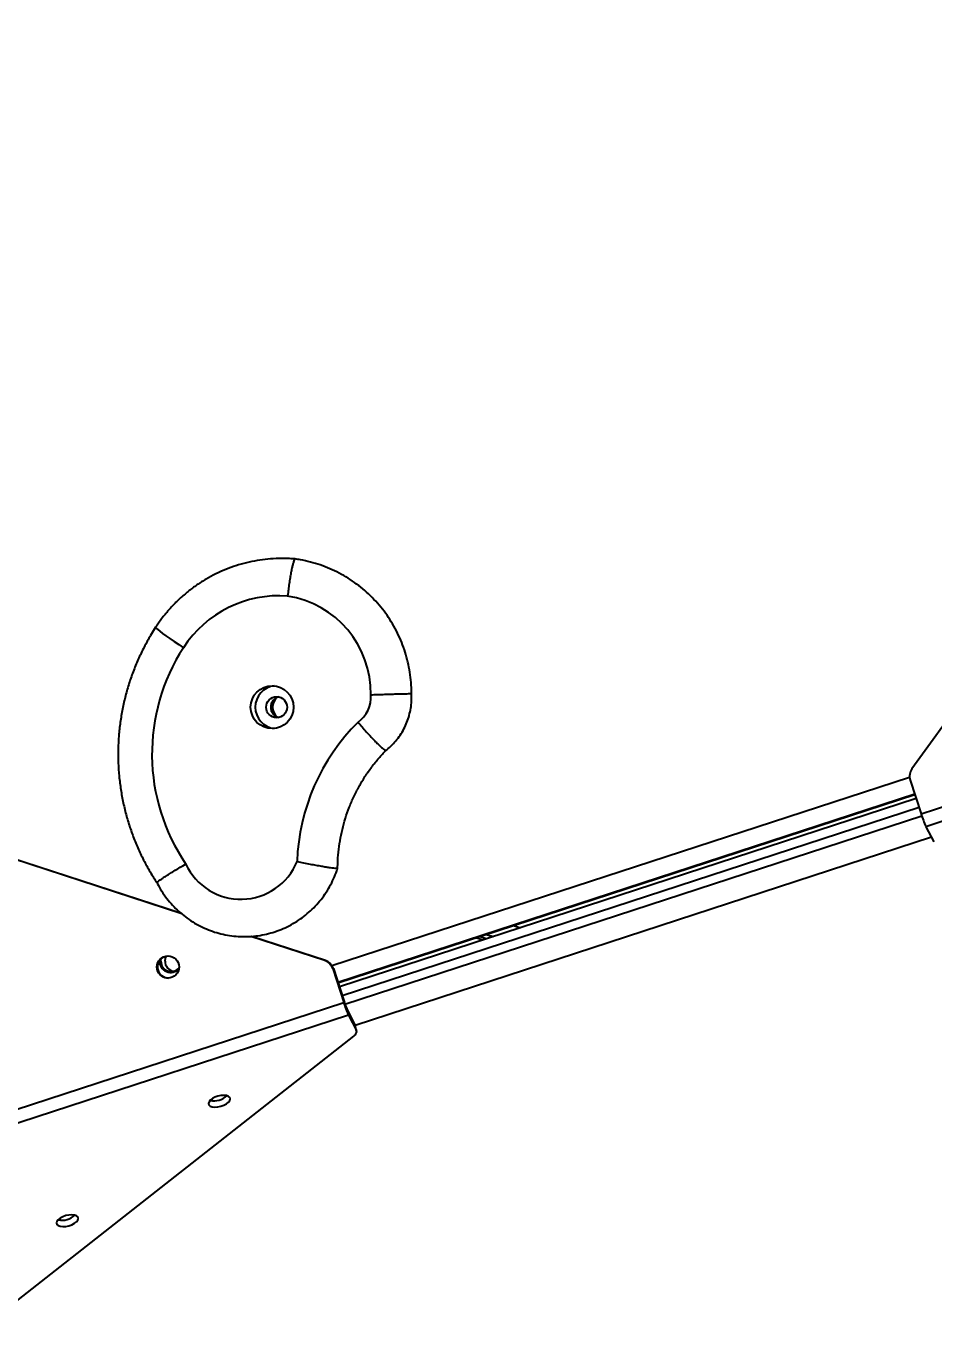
# Model space of a CAD drawing. Header units: millimetres. Extents: x -4720 to 4364, y -4819 to 4363.
# Drawn here: x -951 to -586, y -399 to 127 of the extents above; entities that cross this region are included whole.
import ezdxf

# ---------------------------------------------------------------- set-up
doc = ezdxf.new("R2010")
doc.units = ezdxf.units.MM
for name, color, linetype in [('DIKOM_ОБЪЕКТ', 7, 'Continuous'), ('DIKOM_РАЗМЕР_ЗОНА', 7, 'Continuous'), ('DIKOM_РАЗМЕР_ОБЪЕКТА', 7, 'Continuous')]:
    doc.layers.add(name, color=color, linetype=linetype)
doc.styles.add('style1', font='arial.ttf', dxfattribs={"width": 0.8})
doc.dimstyles.new('1-50', dxfattribs={"dimtxt": 300, "dimasz": 200, "dimexe": 100, "dimexo": 0, "dimgap": 100, "dimtad": 1, "dimdec": 0, "dimtxsty": 'style1', "dimcen": 0, "dimclrd": 7, "dimclre": 7, "dimadec": 1, "dimazin": 2, "dimtfac": 1, "dimtdec": 0, "dimtmove": 0, "dimatfit": 3, "dimfxl": 0, "dimlwd": 25, "dimlwe": 18, "dimarcsym": 0})

# ---------------------------------------------------------------- blocks, each defined once
blk = doc.blocks.new('*D9')
at = {"layer": 'Defpoints', "color": 0, "transparency": 16777216}
for p in [(-2136.5, 115.24), (2863.5, 115.24), (2863.5, -2539.25)]:
    blk.add_point(p, dxfattribs=at)
at = {"layer": 'DIKOM_РАЗМЕР_ОБЪЕКТА', "color": 7, "lineweight": 18, "transparency": 16777216}
for p, q in [((-2136.5, 115.24), (-2136.5, -2639.25)), ((2863.5, 115.24), (2863.5, -2639.25))]:
    blk.add_line(p, q, dxfattribs=at)
at = {"layer": 'DIKOM_РАЗМЕР_ОБЪЕКТА', "color": 7, "lineweight": 25, "transparency": 16777216}
blk.add_line((-1936.5, -2539.25), (2663.5, -2539.25), dxfattribs=at)
at = {"layer": 'DIKOM_РАЗМЕР_ОБЪЕКТА', "color": 7, "transparency": 16777216}
for points in [[(-1936.5, -2505.92), (-1936.5, -2572.58), (-2136.5, -2539.25)], [(2663.5, -2505.92), (2663.5, -2572.58), (2863.5, -2539.25)]]:
    blk.add_solid(points, dxfattribs=at)
at = {"layer": 'DIKOM_РАЗМЕР_ОБЪЕКТА', "color": 0, "transparency": 16777216, "insert": (363.5, -2286.08), "char_height": 300, "attachment_point": 5, "style": 'style1'}
blk.add_mtext('{\\fArial|b0|i0|c204|p34;5000}', dxfattribs=at)
blk = doc.blocks.new('*D10')
at = {"layer": 'Defpoints', "color": 0, "transparency": 16777216}
for p in [(-2674.62, 2212.87), (-210.39, 2212.87), (582.24, -1937.13)]:
    blk.add_point(p, dxfattribs=at)
at = {"layer": 'DIKOM_РАЗМЕР_ОБЪЕКТА', "color": 7, "lineweight": 18, "transparency": 16777216}
for p, q in [((-210.39, 2212.87), (-2774.62, 2212.87)), ((582.24, -1937.13), (-2774.62, -1937.13))]:
    blk.add_line(p, q, dxfattribs=at)
at = {"layer": 'DIKOM_РАЗМЕР_ОБЪЕКТА', "color": 7, "lineweight": 25, "transparency": 16777216}
blk.add_line((-2674.62, -1737.13), (-2674.62, 2012.87), dxfattribs=at)
at = {"layer": 'DIKOM_РАЗМЕР_ОБЪЕКТА', "color": 7, "transparency": 16777216}
for points in [[(-2707.95, 2012.87), (-2641.28, 2012.87), (-2674.62, 2212.87)], [(-2707.95, -1737.13), (-2641.28, -1737.13), (-2674.62, -1937.13)]]:
    blk.add_solid(points, dxfattribs=at)
at = {"layer": 'DIKOM_РАЗМЕР_ОБЪЕКТА', "color": 0, "transparency": 16777216, "insert": (-2927.79, 137.87), "char_height": 300, "attachment_point": 5, "rotation": 90, "style": 'style1'}
blk.add_mtext('4150', dxfattribs=at)
blk = doc.blocks.new('*D11')
at = {"layer": 'Defpoints', "color": 0, "transparency": 16777216}
for p in [(4363.5, 125.31), (-3636.5, 115.24), (4363.5, -4719.28)]:
    blk.add_point(p, dxfattribs=at)
at = {"layer": 'DIKOM_РАЗМЕР_ЗОНА', "color": 7, "lineweight": 18, "transparency": 16777216}
for p, q in [((4363.5, 125.31), (4363.5, -4819.28)), ((-3636.5, 115.24), (-3636.5, -4819.28))]:
    blk.add_line(p, q, dxfattribs=at)
at = {"layer": 'DIKOM_РАЗМЕР_ЗОНА', "color": 7, "lineweight": 25, "transparency": 16777216}
blk.add_line((-3436.5, -4719.28), (4163.5, -4719.28), dxfattribs=at)
at = {"layer": 'DIKOM_РАЗМЕР_ЗОНА', "color": 7, "transparency": 16777216}
for points in [[(-3436.5, -4685.94), (-3436.5, -4752.61), (-3636.5, -4719.28)], [(4163.5, -4685.94), (4163.5, -4752.61), (4363.5, -4719.28)]]:
    blk.add_solid(points, dxfattribs=at)
at = {"layer": 'DIKOM_РАЗМЕР_ЗОНА', "color": 0, "transparency": 16777216, "insert": (363.5, -4466.1), "char_height": 300, "attachment_point": 5, "style": 'style1'}
blk.add_mtext('8000', dxfattribs=at)
blk = doc.blocks.new('*D12')
at = {"layer": 'Defpoints', "color": 0, "transparency": 16777216}
for p in [(-4269.79, 4362.87), (248.26, 4362.87), (248.26, -4087.13)]:
    blk.add_point(p, dxfattribs=at)
at = {"layer": 'DIKOM_РАЗМЕР_ЗОНА', "color": 7, "lineweight": 18, "transparency": 16777216}
for p, q in [((248.26, 4362.87), (-4369.79, 4362.87)), ((248.26, -4087.13), (-4369.79, -4087.13))]:
    blk.add_line(p, q, dxfattribs=at)
at = {"layer": 'DIKOM_РАЗМЕР_ЗОНА', "color": 7, "lineweight": 25, "transparency": 16777216}
blk.add_line((-4269.79, -3887.13), (-4269.79, 4162.87), dxfattribs=at)
at = {"layer": 'DIKOM_РАЗМЕР_ЗОНА', "color": 7, "transparency": 16777216}
for points in [[(-4303.12, 4162.87), (-4236.45, 4162.87), (-4269.79, 4362.87)], [(-4303.12, -3887.13), (-4236.45, -3887.13), (-4269.79, -4087.13)]]:
    blk.add_solid(points, dxfattribs=at)
at = {"layer": 'DIKOM_РАЗМЕР_ЗОНА', "color": 0, "transparency": 16777216, "insert": (-4522.96, 137.87), "char_height": 300, "attachment_point": 5, "rotation": 90, "style": 'style1'}
blk.add_mtext('8450', dxfattribs=at)

msp = doc.modelspace()

# ---------------------------------------------------------------- linework, layer by layer
at = {"layer": 'DIKOM_ОБЪЕКТ'}
for p, q in [((-469.74, 1.39), (-595.11, -171.9)), ((-591.4, -190.03), (-460.71, -147.38)), ((-458.77, -152.49), (-589.45, -195.13)), ((-828.32, -250.96), (-596.05, -175.17)), ((-595.82, -176.39), (-591.4, -190.03)), ((-888.72, -230.18), (-1034.08, -182.75)), ((-888.9, -230.03), (-1033.81, -182.75)), ((-593.98, -182.07), (-825.94, -257.76)), ((-825.91, -257.86), (-593.94, -182.17)), ((-825.91, -257.87), (-593.94, -182.18)), ((-593.4, -183.85), (-825.36, -259.54)), ((-592.26, -187.37), (-824.23, -263.06)), ((-823.14, -266.41), (-591.17, -190.72)), ((-587.24, -199.4), (-819.02, -275.04)), ((-589.45, -195.13), (-586.3, -201.23)), ((-755.3, -234.83), (-752.46, -235.75)), ((-831.23, -248.94), (-861.01, -239.22)), ((-830.95, -248.94), (-860.75, -239.21)), ((-767.6, -240.7), (-770.44, -239.77)), ((-766.26, -240.26), (-769.1, -239.33)), ((-766.26, -238.4), (-763.42, -239.33)), ((-897.11, -249.19), (-896.98, -248.15)), ((-831.23, -248.94), (-830.95, -248.94)), ((-828.03, -252.15), (-823.62, -265.79)), ((-827.76, -252.15), (-828.03, -252.15)), ((-827.76, -252.15), (-823.34, -265.79)), ((-962.41, -311.08), (-823.62, -265.79)), ((-823.62, -265.79), (-823.34, -265.79)), ((-821.66, -270.89), (-960.46, -316.18)), ((-821.66, -270.89), (-822.37, -268.34)), ((-822.37, -268.34), (-819.21, -274.44)), ((-821.66, -270.89), (-818.51, -276.99)), ((-818.51, -276.99), (-819.21, -274.44)), ((-819.21, -274.44), (-819.13, -274.66)), ((-818.43, -277.21), (-819.13, -274.66)), ((-956.41, -386.76), (-819.57, -279.35))]:
    msp.add_line(p, q, dxfattribs=at)
at = {"layer": 'DIKOM_ОБЪЕКТ', "flags": 128}
for points in [[(-899.23, -115.02), (-899.22, -115.11), (-898.95, -115.43), (-898.38, -115.93), (-897.53, -116.6), (-896.42, -117.44), (-895.07, -118.41), (-893.52, -119.51), (-891.8, -120.69), (-889.96, -121.93), (-888.03, -123.2)], [(-896.19, -247.58), (-895, -247.12), (-894.12, -247)], [(-895.46, -249.19), (-895.27, -247.98), (-894.88, -247.09)], [(-819.57, -279.35), (-819.23, -279.05), (-818.93, -278.74), (-818.7, -278.43), (-818.53, -278.12), (-818.42, -277.82), (-818.39, -277.53), (-818.42, -277.25), (-818.51, -276.99)], [(-875.39, -303.88), (-876.43, -304.43), (-877.25, -305.07), (-877.77, -305.75), (-877.95, -306.4), (-877.78, -306.98), (-877.26, -307.43), (-876.45, -307.73), (-875.4, -307.85), (-874.21, -307.77), (-872.96, -307.51), (-871.77, -307.08), (-870.72, -306.53), (-869.9, -305.89), (-869.38, -305.21), (-869.2, -304.56), (-869.38, -303.99), (-869.89, -303.53), (-870.7, -303.23), (-871.75, -303.12), (-872.95, -303.19), (-874.19, -303.45), (-875.39, -303.88)], [(-876.77, -304.67), (-876.36, -305.16), (-876.15, -305.29)], [(-936.54, -351.88), (-937.58, -352.43), (-938.4, -353.07), (-938.92, -353.75), (-939.1, -354.4), (-938.93, -354.98), (-938.41, -355.43), (-937.6, -355.73), (-936.55, -355.85), (-935.36, -355.77), (-934.11, -355.51), (-932.92, -355.08), (-931.87, -354.53), (-931.05, -353.89), (-930.53, -353.22), (-930.35, -352.56), (-930.53, -351.99), (-931.04, -351.53), (-931.85, -351.23), (-932.9, -351.12), (-934.09, -351.19), (-935.34, -351.45), (-936.54, -351.88)], [(-937.93, -352.67), (-937.51, -353.16), (-937.3, -353.29)]]:
    msp.add_lwpolyline(points, dxfattribs=at)
at = {"layer": 'DIKOM_ОБЪЕКТ'}
for centre, radius in [((-852.42, -147.14), 8.6), ((-850.59, -147.13), 4.21), ((-894.27, -251.52), 4.49)]:
    msp.add_circle(centre, radius, dxfattribs=at)
for centre, radius, start, end in [((-849.62, -148.13), 45.79, 85.6708, 147.0197), ((-852.08, -141.37), 39.35, 358.8924, 81.3583), ((-822.25, -165.96), 78.46, 146.9776, 214.2737), ((-850.56, -147.11), 8.63, 96.3271, 263.6729), ((-848.74, -147.11), 4.23, 102.7858, 257.2142), ((-847.07, -147.11), 5.14, 131.2061, 228.7939), ((-824.58, -143.28), 11.91, 304.4284, 5.523), ((-758.99, -212.24), 83.44, 134.8626, 177.8454), ((-591.04, -174.84), 5.02, 144.1407, 197.9335), ((-553.29, -178.34), 39.87, 197.0387, 204.9008), ((-864.95, -199.94), 24.37, 204.7528, 337.911), ((-893.97, -251.5), 4.5, 119.4487, 267.9942), ((-893.24, -249.21), 4.48, 177.1813, 319.5633), ((-893.01, -249.21), 4.11, 179.7356, 321.5235), ((-891.34, -249.2), 4.12, 179.8716, 258.247), ((-832.78, -253.68), 4.99, 17.8821, 71.8759), ((-832.51, -253.68), 4.99, 17.8809, 71.8771), ((-785.47, -254.09), 39.9, 197.0408, 204.8957), ((-804.28, -259.94), 19.94, 197.0404, 204.8983), ((-875.78, -297.48), 7.81, 258.6562, 312.1247), ((-936.93, -345.48), 7.81, 258.6551, 312.1263)]:
    msp.add_arc(centre, radius, start, end, dxfattribs=at)
for points, knots in [([(-843.11, -87.56), (-843.86, -87.5), (-846.06, -87.33), (-849.74, -87.3), (-854.11, -87.56), (-858.45, -88.14), (-862.74, -89.03), (-866.96, -90.23), (-871.08, -91.73), (-875.08, -93.52), (-878.94, -95.59), (-882.64, -97.94), (-886.17, -100.55), (-889.5, -103.41), (-892.61, -106.5), (-895.5, -109.81), (-897.67, -112.68), (-898.86, -114.46), (-899.23, -115.02)], [0, 0, 0, 0, 0.034385, 0.101132, 0.16789, 0.234645, 0.301399, 0.368157, 0.434914, 0.501676, 0.56844, 0.635207, 0.70198, 0.768758, 0.83554, 0.90233, 0.969123, 1, 1, 1, 1]), ([(-843.11, -87.6), (-843.13, -87.58), (-843.23, -87.52), (-843.45, -87.86), (-843.76, -88.59), (-844.09, -89.74), (-844.45, -91.26), (-844.81, -93.08), (-845.18, -95.18), (-845.53, -97.46), (-845.86, -99.89), (-846.06, -101.57), (-846.16, -102.43), (-846.16, -102.46)], [0, 0, 0, 0, 0.039398, 0.147381, 0.252323, 0.360303, 0.465253, 0.573247, 0.678231, 0.786253, 0.889755, 0.996164, 1, 1, 1, 1]), ([(-796.36, -141.65), (-796.36, -141.2), (-796.34, -139.37), (-796.56, -136.16), (-797.11, -132.05), (-797.98, -127.99), (-799.15, -124.01), (-800.62, -120.13), (-802.39, -116.38), (-804.43, -112.76), (-806.74, -109.32), (-809.31, -106.06), (-812.11, -103.01), (-815.14, -100.19), (-818.38, -97.6), (-821.8, -95.26), (-825.39, -93.2), (-829.13, -91.41), (-832.99, -89.92), (-836.95, -88.73), (-840.34, -87.97), (-842.4, -87.66), (-843.1, -87.56)], [0, 0, 0, 0, 0.017166, 0.070269, 0.12338, 0.176492, 0.229602, 0.28271, 0.335816, 0.388919, 0.442018, 0.495113, 0.548203, 0.601288, 0.654368, 0.707443, 0.760514, 0.813577, 0.866637, 0.919692, 0.972745, 1, 1, 1, 1]), ([(-899.23, -115.02), (-899.79, -115.9), (-901.32, -118.3), (-903.6, -122.36), (-905.99, -127.22), (-908.09, -132.23), (-909.9, -137.34), (-911.41, -142.56), (-912.61, -147.85), (-913.51, -153.21), (-914.09, -158.61), (-914.36, -164.03), (-914.32, -169.46), (-913.96, -174.88), (-913.28, -180.27), (-912.3, -185.6), (-911, -190.88), (-909.41, -196.07), (-907.51, -201.15), (-905.33, -206.12), (-902.85, -210.95), (-900.63, -214.78), (-899.17, -216.96), (-898.72, -217.63)], [0, 0, 0, 0, 0.0286594, 0.0785877, 0.1285212, 0.1784575, 0.2283957, 0.2783359, 0.3282774, 0.3782208, 0.4281651, 0.4781107, 0.5280568, 0.5780033, 0.6279496, 0.6778961, 0.7278416, 0.7777869, 0.8277309, 0.8776732, 0.927614, 0.9775531, 1, 1, 1, 1]), ([(-812.73, -142.13), (-812.71, -142.13), (-811.86, -142.1), (-810.16, -142.03), (-807.68, -141.95), (-805.28, -141.88), (-803.06, -141.81), (-801.06, -141.76), (-799.36, -141.71), (-797.99, -141.68), (-797.02, -141.66), (-796.44, -141.65), (-796.39, -141.65), (-796.37, -141.65)], [0, 0, 0, 0, 0.002917, 0.101988, 0.203866, 0.303819, 0.406661, 0.506576, 0.609382, 0.709279, 0.812076, 0.91198, 1, 1, 1, 1]), ([(-806.64, -164.46), (-806.52, -164.38), (-805.63, -163.72), (-804.11, -162.29), (-802.15, -160.13), (-800.46, -157.75), (-799.03, -155.21), (-797.88, -152.52), (-797.03, -149.73), (-796.49, -146.86), (-796.25, -144.15), (-796.33, -142.42), (-796.37, -141.65)], [0, 0, 0, 0, 0.016125, 0.127976, 0.239859, 0.351758, 0.463681, 0.575627, 0.687594, 0.799581, 0.911587, 1, 1, 1, 1]), ([(-817.85, -153.1), (-817.84, -153.11), (-817.3, -153.77), (-816.19, -155.09), (-814.55, -156.96), (-812.94, -158.72), (-811.44, -160.31), (-810.07, -161.7), (-808.89, -162.83), (-807.91, -163.7), (-807.19, -164.26), (-806.76, -164.52), (-806.69, -164.46), (-806.66, -164.43)], [0, 0, 0, 0, 0.0023524, 0.104808, 0.2102301, 0.3122867, 0.4172871, 0.5191672, 0.6239889, 0.7257864, 0.8305316, 0.9323573, 1, 1, 1, 1]), ([(-826.05, -211.87), (-826.04, -211.25), (-826.02, -209.08), (-825.75, -205.37), (-825.14, -200.77), (-824.2, -196.22), (-822.96, -191.74), (-821.43, -187.36), (-819.6, -183.1), (-817.48, -178.97), (-815.09, -174.99), (-812.44, -171.19), (-809.62, -167.65), (-807.59, -165.5), (-806.61, -164.46)], [0, 0, 0, 0, 0.035467, 0.123756, 0.212058, 0.30036, 0.388665, 0.476974, 0.565288, 0.653608, 0.741935, 0.830271, 0.918614, 1, 1, 1, 1]), ([(-898.71, -217.63), (-898.71, -217.59), (-898.72, -217.51), (-898.29, -217.14), (-897.51, -216.56), (-896.39, -215.8), (-894.98, -214.88), (-893.29, -213.82), (-891.4, -212.67), (-889.32, -211.43), (-887.86, -210.59), (-887.1, -210.15), (-887.09, -210.14)], [0, 0, 0, 0, 0.092398, 0.203747, 0.318318, 0.429731, 0.544363, 0.655936, 0.770727, 0.882401, 0.997292, 1, 1, 1, 1]), ([(-842.37, -209.1), (-842.36, -209.11), (-841.49, -209.3), (-839.71, -209.67), (-837.17, -210.16), (-834.75, -210.6), (-832.58, -210.97), (-830.62, -211.29), (-828.97, -211.54), (-827.64, -211.72), (-826.7, -211.84), (-826.14, -211.89), (-826.1, -211.88), (-826.08, -211.87)], [0, 0, 0, 0, 0.0016659, 0.1069886, 0.2155931, 0.3152118, 0.4176421, 0.5163165, 0.6177904, 0.7160375, 0.8171053, 0.9155128, 1, 1, 1, 1]), ([(-898.73, -217.64), (-898.67, -217.77), (-898.09, -218.97), (-896.8, -221.13), (-894.78, -224.03), (-892.49, -226.73), (-889.98, -229.21), (-887.25, -231.46), (-884.33, -233.45), (-881.25, -235.18), (-878.03, -236.62), (-874.69, -237.77), (-871.26, -238.61), (-867.78, -239.15), (-864.25, -239.36), (-860.73, -239.27), (-857.22, -238.85), (-853.77, -238.13), (-850.4, -237.1), (-847.13, -235.77), (-843.99, -234.15), (-841.01, -232.26), (-838.21, -230.11), (-835.61, -227.72), (-833.24, -225.1), (-831.1, -222.28), (-829.23, -219.28), (-827.64, -216.13), (-826.62, -213.63), (-826.16, -212.19), (-826.06, -211.88)], [0, 0, 0, 0, 0.0049243, 0.0428096, 0.0806993, 0.1185854, 0.1564657, 0.1943416, 0.2322126, 0.2700783, 0.307939, 0.3457939, 0.3836446, 0.4214927, 0.4593359, 0.4971785, 0.5350188, 0.5728584, 0.6106979, 0.6485389, 0.6863818, 0.7242281, 0.7620779, 0.7999321, 0.8377913, 0.8756556, 0.9135254, 0.9514005, 0.9892809, 1, 1, 1, 1])]:
    msp.add_open_spline(points, degree=3, knots=knots, dxfattribs=at)

# ---------------------------------------------------------------- dimensions: what is measured, and where the dimension line sits
at = {"layer": 'DIKOM_РАЗМЕР_ЗОНА'}
dim = msp.add_linear_dim(base=(-4269.79, 4362.87), p1=(248.26, -4087.13), p2=(248.26, 4362.87), angle=90, dimstyle='1-50', dxfattribs=at)
dim.commit()
dim.dimension.update_dxf_attribs({"geometry": '*D12', "text_midpoint": (-4269.79, 137.87), "dimtype": 160})
dim = msp.add_linear_dim(base=(4363.5, -4719.28), p1=(-3636.5, 115.24), p2=(4363.5, 125.31), dimstyle='1-50', dxfattribs=at)
dim.commit()
dim.dimension.update_dxf_attribs({"geometry": '*D11', "text_midpoint": (363.5, -4719.28), "dimtype": 160})
at = {"layer": 'DIKOM_РАЗМЕР_ОБЪЕКТА'}
dim = msp.add_linear_dim(base=(-2674.62, 2212.87), p1=(582.24, -1937.13), p2=(-210.39, 2212.87), angle=90, dimstyle='1-50', dxfattribs=at)
dim.commit()
dim.dimension.update_dxf_attribs({"geometry": '*D10', "text_midpoint": (-2674.62, 137.87), "dimtype": 160})
dim = msp.add_linear_dim(base=(2863.5, -2539.25), p1=(-2136.5, 115.24), p2=(2863.5, 115.24), text='{\\fArial|b0|i0|c204|p34;<>}', dimstyle='1-50', dxfattribs=at)
dim.commit()
dim.dimension.update_dxf_attribs({"geometry": '*D9', "text_midpoint": (363.5, -2539.25), "dimtype": 160})

doc.saveas('drawing.dxf')
